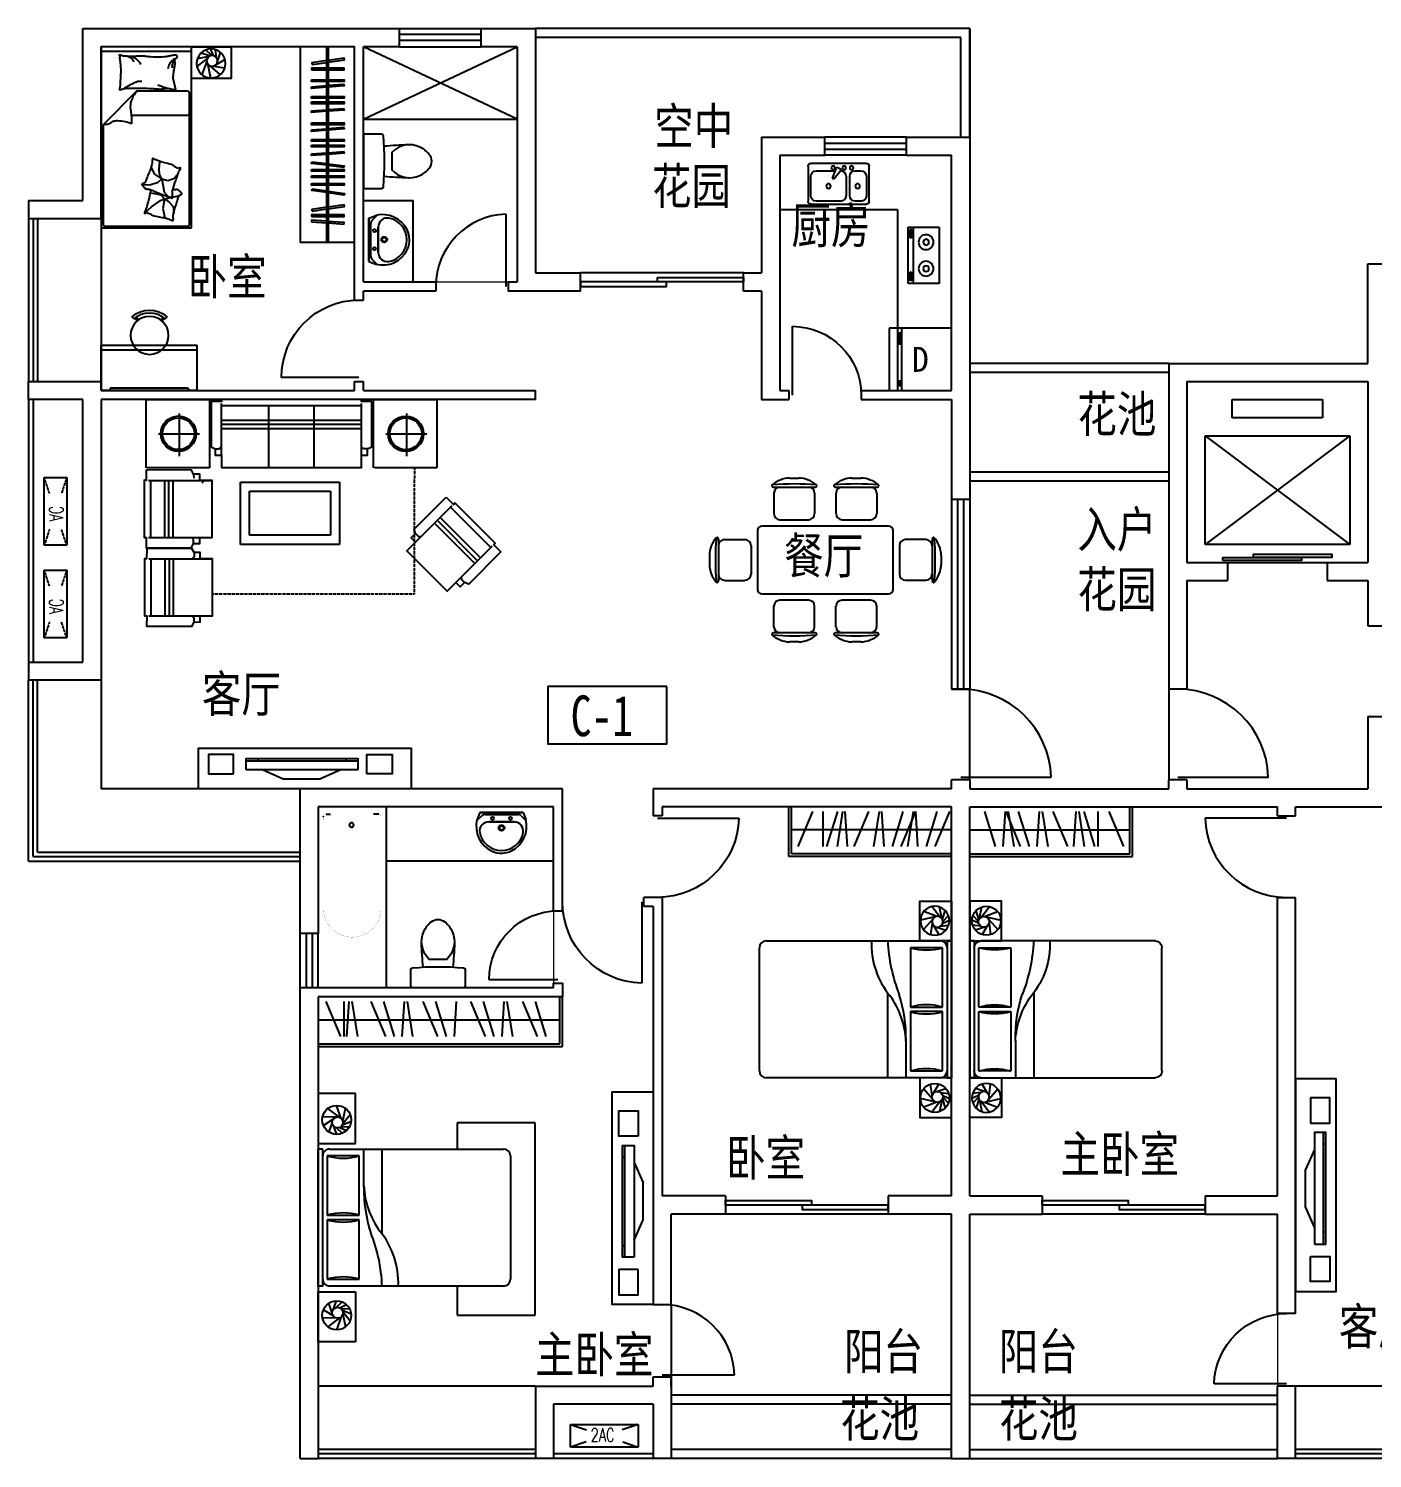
# Model space of a CAD drawing. Extents: x 4972709 to 5005109, y -957987 to -942187.
# Drawn here: x 4972709 to 4987559, y -957987 to -942187 of the extents above; entities that cross this region are included whole.
import ezdxf
from ezdxf.enums import TextEntityAlignment as Align

# ---------------------------------------------------------------- set-up
doc = ezdxf.new("R2010")
doc.units = 0
doc.header["$MEASUREMENT"] = 0
doc.linetypes.add('DASH', pattern=[0.35, 0.25, -0.1])
doc.linetypes.add('HIDDEN2', pattern=[4, 3, -1])
doc.layers.get('0').update_dxf_attribs({"linetype": 'CONTINUOUS'})
for name, color, linetype in [('4-BACLONY', 6, 'CONTINUOUS'), ('F', 8, 'CONTINUOUS'), ('F1', 8, 'CONTINUOUS'), ('FUR', 8, 'CONTINUOUS'), ('I-FURN', 252, 'CONTINUOUS'), ('KTIAO', 124, 'CONTINUOUS'), ('PUB_TEXT', 7, 'CONTINUOUS'), ('STAIR', 3, 'CONTINUOUS'), ('WALL', 2, 'CONTINUOUS'), ('WINDOW', 4, 'CONTINUOUS'), ('WINDOW_TEXT', 7, 'CONTINUOUS'), ('家具1', 8, 'CONTINUOUS'), ('家具示意', 8, 'CONTINUOUS'), ('洁具', 223, 'CONTINUOUS')]:
    doc.layers.add(name, color=color, linetype=linetype)
doc.layers.add('GROUND', color=5, linetype='CONTINUOUS', lineweight=5)
doc.layers.add('文字标注', color=121, linetype='CONTINUOUS', lineweight=0)
doc.styles.add('!黑体', font='simhei.ttf', dxfattribs={"width": 0.75})
doc.styles.add('-黑体', font='simhei.ttf', dxfattribs={"width": 0.8})
doc.styles.add('_ROMANC', font='ROMANC', dxfattribs={"width": 0.6})
doc.styles.add('ATT', font='TXT')
doc.styles.add('DIM_FONT', font='SIMPLEX.shx', dxfattribs={"width": 0.8})
doc.styles.add('SIMPLEX', font='SIMPLEX.SHX')

# ---------------------------------------------------------------- blocks, each defined once
blk = doc.blocks.new('_LIFTD')
for points in [[(-0.548, -0.602), (-0.548, -0.774), (0.241, -0.774), (0.241, -0.602), (-0.548, -0.602)], [(-0.241, -0.784), (-0.241, -0.955), (0.548, -0.955), (0.548, -0.784), (-0.241, -0.784)]]:
    blk.add_lwpolyline(points)
blk = doc.blocks.new('M_A2ZXL')
blk.add_line((-0.472, 0), (-0.472, -1))
blk.add_arc((-0.5, 0), 1, 271.6231, 0)
blk = doc.blocks.new('_WBLK')
for p, q in [((-0.5, 0.5), (0.5, 0.5)), ((0.5, 0.1667), (-0.5, 0.1667)), ((0.5, -0.1667), (-0.5, -0.1667)), ((-0.5, -0.5), (0.5, -0.5))]:
    blk.add_line(p, q)
at = {"layer": 'WINDOW_TEXT', "style": 'SIMPLEX', "flags": 9}
blk.add_attdef('A', text='', height=1, dxfattribs=at).set_placement((0, 1.5), align=Align.MIDDLE)
blk = doc.blocks.new('M_E6')
for p, q in [((240, 0), (-240, 0)), ((-237, 0), (239, 0)), ((240, 0), (270, -79)), ((-213, -36), (-271, -91)), ((-240, 0), (-270, -79)), ((-179, -23), (181, -23)), ((141, -105), (-141, -105)), ((-141, -105), (141, -105)), ((217, -37), (274, -95))]:
    blk.add_line(p, q)
for centre, radius in [((-99, -65), 16.3), ((2, -172), 31.6), ((2, -172), 23), ((101, -65), 16.3)]:
    blk.add_circle(centre, radius)
for centre, radius, start, end in [((28, -152), 307, 166.1751, 244.7296), ((-141, -205), 100, 90, 190.5602), ((-179, -73), 50, 90, 133.181), ((-28, -152), 307, 297.0639, 13.8249), ((141, -205), 100, 349.4398, 90), ((181, -73), 50, 44.5607, 90), ((0, -179), 243, 190.5602, 349.4398), ((0, -201), 250, 245.8071, 296.4628), ((28, -152), 307, 266.589, 266.5936)]:
    blk.add_arc(centre, radius, start, end)
at = {"width": 0.8, "flags": 9}
for tag in ['XSIZE', 'YSIZE']:
    blk.add_attdef(tag, (0, 0), '', height=0.5, dxfattribs=at)
blk = doc.blocks.new('M_E4')
for p, q in [((670, -80), (670, -137)), ((670, -86), (670, -97)), ((670, -663), (670, -614))]:
    blk.add_line(p, q)
at = {"const_width": 1.5}
for points in [[(-750, -750), (-750, 0)], [(-750, 0), (750, 0)], [(750, 0), (750, -750)], [(608, -56), (640, -56)], [(670, -90), (670, -656)], [(750, -750), (-750, -750)], [(670, -663), (670, -655)]]:
    blk.add_lwpolyline(points, dxfattribs=at)
for points in [[(-399, -56, 0.930688), (-388, -693, 0.930688)], [(670, -86, 0.414214), (640, -56, 0.414214)], [(670, -90, 0.041784), (670, -85, 0.412615)], [(640, -693, 0.414214), (670, -663, 0.414214)]]:
    blk.add_lwpolyline(points, format="xyb", dxfattribs=at)
at = {"const_width": 1.5, "flags": 128}
for points in [[(-399, -56), (608, -56)], [(-399, -694), (645, -692)]]:
    blk.add_lwpolyline(points, dxfattribs=at)
for radius in [25, 23]:
    blk.add_circle((550, -381), radius)
blk.add_arc((640, -663), 30, 270, 280.176)
at = {"width": 0.8, "flags": 9}
for tag in ['XSIZE', 'YSIZE']:
    blk.add_attdef(tag, (0, 0), '', height=0.5, dxfattribs=at)
blk = doc.blocks.new('TP6')
blk.add_lwpolyline([(20, -300), (201, -300, 0.388903), (221, -282, 0.043619), (221, 282, 0.388903), (201, 300), (20, 300, 0.414214), (0, 280), (0, -280, 0.414214), (20, -300, 0.414214)], format="xyb")
blk.add_lwpolyline([(623, 157, 0.325454), (314, 96), (314, -96, 0.325454), (623, -157, 0.11195), (728, -76, 0.35994), (728, 76, 0.11195)], format="xyb", close=True)
for centre, start, end in [((822, -7004), 92.6182, 94.7269), ((822, 7004), 265.2731, 267.3818)]:
    blk.add_arc(centre, 7194, start, end)
blk = doc.blocks.new('tyjtt')
at = {"layer": 'KTIAO'}
for p, q in [((-92840, 5146), (-92840, 5396)), ((-92840, 5396), (-92090, 5396)), ((-92840, 5396), (-92663, 5337)), ((-92090, 5396), (-92267, 5337)), ((-92090, 5396), (-92090, 5146)), ((-92665, 5204), (-92840, 5146)), ((-92090, 5146), (-92840, 5146)), ((-92262, 5203), (-92090, 5146))]:
    blk.add_line(p, q, dxfattribs=at)
at = {"layer": 'KTIAO', "style": '_ROMANC', "width": 0.7}
blk.add_text('2AC', height=148.6, rotation=0, dxfattribs=at).set_placement((-92616, 5206))
at = {"layer": 'KTIAO', "style": 'DIM_FONT', "oblique": 360, "width": 0.6, "flags": 9}
for tag in ['YSIZE', 'XSIZE']:
    blk.add_attdef(tag, (-92091, 5146), '', height=0.5, rotation=0, dxfattribs=at)
blk = doc.blocks.new('A$C0A224319')
at = {"layer": 'KTIAO', "linetype": 'DASH'}
for p, q in [((0, 250), (0, 0)), ((750, 250), (0, 250)), ((0, 250), (177, 191)), ((750, 250), (573, 191)), ((750, 0), (750, 250)), ((172, 57), (0, 0)), ((0, 0), (750, 0)), ((575, 58), (750, 0))]:
    blk.add_line(p, q, dxfattribs=at)
at = {"layer": 'KTIAO', "style": '_ROMANC', "width": 0.7}
blk.add_text('AC', height=148.6, rotation=360, dxfattribs=at).set_placement((261, 60))
at = {"layer": 'KTIAO', "style": 'DIM_FONT', "oblique": 360, "width": 0.6, "flags": 9}
for tag in ['YSIZE', 'XSIZE']:
    blk.add_attdef(tag, (0, 0), '', height=0.5, rotation=360, dxfattribs=at)
blk = doc.blocks.new('_DBLK')
blk.add_line((-0.45, 0), (-0.45, -0.95))
blk.add_arc((-0.45, 0), 0.95, 270, 0)
at = {"layer": 'WINDOW_TEXT', "style": 'SIMPLEX', "flags": 9}
blk.add_attdef('A', text='', height=1, dxfattribs=at).set_placement((0, 1.5), align=Align.MIDDLE)
blk = doc.blocks.new('ewrrqw')
at = {"layer": '家具1'}
for p, q in [((-146200, -163615), (-146200, -162381)), ((-146226, -162511), (-146200, -162511)), ((-146100, -162569), (-145999, -162793)), ((-145999, -163204), (-145999, -162793)), ((-146100, -163427), (-145999, -163204)), ((-146226, -163485), (-146200, -163485))]:
    blk.add_line(p, q, dxfattribs=at)
for points in [[(-145890, -164139), (-146340, -164139), (-146340, -161789), (-145890, -161789)], [(-146055, -162279), (-146268, -162279), (-146268, -162000), (-146055, -162000)], [(-146100, -163615), (-146226, -163615), (-146226, -162381), (-146100, -162381)], [(-146055, -163753), (-146268, -163753), (-146268, -164031), (-146055, -164031)]]:
    blk.add_lwpolyline(points, close=True, dxfattribs=at)
blk = doc.blocks.new('-CG')
for p, q in [((-370, 366), (384, 366)), ((-370, -333), (-370, 355)), ((384, 366), (384, -333)), ((7, 232), (7, -220)), ((-240, 1), (232, 1)), ((384, -333), (-370, -333))]:
    blk.add_line(p, q)
for radius in [196, 176]:
    blk.add_circle((7, 11), radius)
blk = doc.blocks.new('12PCOU13')
at = {"color": 0, "linetype": 'ByBlock'}
for p, q in [((24, 35), (23, 34)), ((24, 37), (24, 35)), ((23, 34), (2, 34)), ((3, -34), (3, 34)), ((10, 34), (10, -34)), ((12, 34), (12, -34)), ((14, 34), (14, -34)), ((27, 34), (23, 34)), ((33, 11), (3, 11)), ((33, -11), (3, -11)), ((23, -34), (2, -34)), ((27, -34), (23, -34)), ((24, -35), (23, -34)), ((24, -37), (24, -35))]:
    blk.add_line(p, q, dxfattribs=at)
blk.add_lwpolyline([(1, -39), (1, -34), (0, -34), (0, 34), (1, 34), (1, 39), (23, 39), (24, 37), (27, 37), (27, 34), (33, 34), (33, -34), (27, -34), (27, -37), (24, -37), (23, -39)], close=True, dxfattribs=at)
blk = doc.blocks.new('-SOF5')
at = {"xscale": 22.75, "yscale": 22.75, "zscale": 22.75}
blk.add_blockref('12PCOU13', (-6, 890), dxfattribs=at)
blk = doc.blocks.new('A$C4D997442')
at = {"layer": 'FUR', "linetype": 'ByBlock'}
for p, q in [((1504, 3882), (922, 3641)), ((1495, 3903), (1765, 3251)), ((913, 3662), (1130, 3136)), ((982, 3494), (1565, 3735)), ((1000, 3452), (1582, 3693)), ((1017, 3410), (1600, 3651)), ((705, 3547), (123, 3305)), ((696, 3568), (966, 2916)), ((114, 3326), (331, 2801)), ((183, 3158), (766, 3399)), ((201, 3116), (783, 3357)), ((1721, 3332), (1691, 3344)), ((1750, 3467), (1708, 3449)), ((218, 3074), (801, 3315)), ((1041, 3173), (1083, 3191)), ((1083, 3191), (1096, 3220)), ((909, 3114), (879, 3126)), ((951, 3131), (909, 3114)), ((242, 2838), (284, 2855)), ((284, 2855), (297, 2885)), ((2518, 696), (1867, 966)), ((2082, 951), (2065, 909)), ((2025, 218), (2266, 801)), ((2065, 909), (2077, 879)), ((2067, 201), (2308, 783)), ((2109, 183), (2350, 766)), ((2497, 705), (2256, 123)), ((2277, 114), (1752, 331)), ((1789, 242), (1806, 284)), ((1806, 284), (1836, 297))]:
    blk.add_line(p, q, dxfattribs=at)
at = {"layer": 'FUR'}
for p, q in [((1231, 2692), (1867, 2955)), ((1867, 2955), (2285, 1945)), ((1650, 1681), (1231, 2692)), ((1362, 2638), (1813, 2824)), ((1813, 2824), (2155, 1999)), ((1704, 1812), (1362, 2638)), ((2285, 1945), (1650, 1681)), ((2155, 1999), (1704, 1812))]:
    blk.add_line(p, q, dxfattribs=at)
at = {"layer": 'FUR', "linetype": 'HIDDEN2'}
for p, q in [((609, 2768), (1464, 705)), ((1464, 705), (2749, 1237))]:
    blk.add_line(p, q, dxfattribs=at)
at = {"layer": 'FUR', "linetype": 'ByBlock'}
for points in [[(1592, 3968), (1486, 3924), (1478, 3945), (895, 3704), (904, 3683), (799, 3639), (991, 3177), (1041, 3173), (1067, 3110), (1130, 3136), (1183, 3010), (1765, 3251), (1713, 3378), (1776, 3404), (1750, 3467), (1783, 3505)], [(793, 3632), (687, 3589), (679, 3610), (96, 3368), (105, 3347), (0, 3304), (192, 2841), (242, 2838), (268, 2775), (331, 2801), (384, 2675), (966, 2916), (914, 3042), (977, 3068), (951, 3131), (984, 3170)], [(2583, 793), (2539, 687), (2560, 679), (2319, 96), (2298, 105), (2255, 0), (1792, 192), (1789, 242), (1726, 268), (1752, 331), (1626, 384), (1867, 966), (1993, 914), (2019, 977), (2082, 951), (2120, 984)]]:
    blk.add_lwpolyline(points, close=True, dxfattribs=at)
at = {"layer": 'FUR', "rotation": 22.50000000001256}
for p in [(2096, 3780), (3057, 1459)]:
    blk.add_blockref('-CG', p, dxfattribs=at)
at = {"layer": 'FUR', "xscale": -1, "rotation": 22.50000000001256}
blk.add_blockref('-SOF5', (3260, 1960), dxfattribs=at)
blk = doc.blocks.new('A$C11B17B17')
at = {"layer": 'F'}
for p, q in [((887, 1809), (986, 1809)), ((1574, 1809), (1673, 1809)), ((707, 1709), (1167, 1709)), ((712, 1641), (712, 1416)), ((1162, 1641), (1162, 1416)), ((1393, 1709), (1853, 1709)), ((1398, 1641), (1398, 1416)), ((1848, 1641), (1848, 1416)), ((1980, 1279), (580, 1279)), ((779, 1349), (1094, 1349)), ((1466, 1349), (1781, 1349)), ((100, 1134), (100, 674)), ((167, 1129), (392, 1129)), ((530, 1229), (530, 579)), ((2030, 579), (2030, 1229)), ((2392, 1129), (2167, 1129)), ((2460, 1134), (2460, 674)), ((0, 954), (0, 855)), ((460, 1062), (460, 747)), ((2100, 1062), (2100, 747)), ((2560, 954), (2560, 855)), ((167, 679), (392, 679)), ((2392, 679), (2167, 679)), ((580, 529), (1980, 529)), ((712, 167), (712, 392)), ((1094, 460), (779, 460)), ((1162, 167), (1162, 392)), ((1398, 167), (1398, 392)), ((1781, 460), (1466, 460)), ((1848, 167), (1848, 392)), ((1167, 100), (707, 100)), ((986, 0), (887, 0)), ((1853, 100), (1393, 100)), ((1673, 0), (1574, 0))]:
    blk.add_line(p, q, dxfattribs=at)
for centre, radius, start, end in [((897, 1493), 316, 91.7651, 130.7265), ((937, -969), 2713, 84.8023, 95.1977), ((976, 1493), 316, 49.2735, 88.2349), ((1584, 1493), 316, 91.7651, 130.7265), ((1623, -969), 2713, 84.8023, 95.1977), ((1663, 1493), 316, 49.2735, 88.2349), ((697, 1725), 10, 130.7265, 202.67), ((707, 1729), 20, 202.67, 270), ((779, 1641), 67.5, 90, 180), ((1094, 1641), 67.5, 0, 90), ((1167, 1729), 20, 270, 337.33), ((1176, 1725), 10, 337.33, 49.2735), ((1384, 1725), 10, 130.7265, 202.67), ((1393, 1729), 20, 202.67, 270), ((1466, 1641), 67.5, 90, 180), ((1781, 1641), 67.5, 0, 90), ((1853, 1729), 20, 270, 337.33), ((1863, 1725), 10, 337.33, 49.2735), ((580, 1229), 50, 90, 180), ((779, 1416), 67.5, 180, 270), ((1094, 1416), 67.5, 270, 0), ((1466, 1416), 67.5, 180, 270), ((1781, 1416), 67.5, 270, 0), ((1980, 1229), 50, 0, 90), ((315, 944), 316, 139.2735, 178.2349), ((2778, 904), 2713, 174.8023, 185.1977), ((84, 1143), 10, 67.33, 139.2735), ((80, 1134), 20, 0, 67.33), ((167, 1062), 67.5, 90, 180), ((392, 1062), 67.5, 0, 90), ((2167, 1062), 67.5, 90, 180), ((2392, 1062), 67.5, 0, 90), ((2480, 1134), 20, 112.67, 180), ((2476, 1143), 10, 40.7265, 112.67), ((-218, 904), 2713, 354.8023, 5.1977), ((2245, 944), 316, 1.7651, 40.7265), ((315, 864), 316, 181.7651, 220.7265), ((2245, 864), 316, 319.2735, 358.2349), ((84, 665), 10, 220.7265, 292.67), ((80, 674), 20, 292.67, 0), ((167, 747), 67.5, 180, 270), ((392, 747), 67.5, 270, 0), ((2167, 747), 67.5, 180, 270), ((2392, 747), 67.5, 270, 0), ((2480, 674), 20, 180, 247.33), ((2476, 665), 10, 247.33, 319.2735), ((580, 579), 50, 180, 270), ((1980, 579), 50, 270, 0), ((779, 392), 67.5, 90, 180), ((1094, 392), 67.5, 0, 90), ((1466, 392), 67.5, 90, 180), ((1781, 392), 67.5, 0, 90), ((779, 167), 67.5, 180, 270), ((1094, 167), 67.5, 270, 0), ((1466, 167), 67.5, 180, 270), ((1781, 167), 67.5, 270, 0), ((697, 84), 10, 157.33, 229.2735), ((707, 80), 20, 90, 157.33), ((937, 2778), 2713, 264.8023, 275.1977), ((897, 315), 316, 229.2735, 268.2349), ((976, 315), 316, 271.7651, 310.7265), ((1167, 80), 20, 22.67, 90), ((1176, 84), 10, 310.7265, 22.67), ((1384, 84), 10, 157.33, 229.2735), ((1393, 80), 20, 90, 157.33), ((1623, 2778), 2713, 264.8023, 275.1977), ((1584, 315), 316, 229.2735, 268.2349), ((1663, 315), 316, 271.7651, 310.7265), ((1853, 80), 20, 22.67, 90), ((1863, 84), 10, 310.7265, 22.67)]:
    blk.add_arc(centre, radius, start, end, dxfattribs=at)
blk = doc.blocks.new('BED2')
at = {"layer": 'FUR'}
for p, q in [((-2124, -681), (-2124, 681)), ((-2049, 757), (-126, 757)), ((-101, 681), (-454, 681)), ((-454, 681), (-454, 25)), ((-101, 25), (-101, 681)), ((-50, 757), (-50, -757)), ((-50, 757), (0, 757)), ((0, 757), (0, -757)), ((-707, 177), (-707, -757)), ((-454, 25), (-101, 25)), ((-101, -25), (-454, -25)), ((-454, -25), (-454, -681)), ((-101, -681), (-101, -25)), ((-505, -341), (-505, -757)), ((-126, -757), (-2049, -757)), ((-454, -681), (-101, -681)), ((-50, -757), (0, -757))]:
    blk.add_line(p, q, dxfattribs=at)
for centre, radius, start, end in [((-2049, 681), 75.7, 90, 180), ((6, 719), 892, 177.5673, 219.5461), ((1149, 842), 1857, 182.616, 201.4069), ((-278, 1287), 631, 253.7398, 286.2602), ((-126, 681), 75.7, 0, 90), ((-2088, -320), 1584, 359.2582, 17.8034), ((-1432, -394), 928, 2.5398, 36.0403), ((-278, -580), 631, 73.7398, 106.2602), ((-278, 580), 631, 253.7398, 286.2602), ((-2049, -681), 75.7, 180, 270), ((-278, -1287), 631, 73.7398, 106.2602), ((-126, -681), 75.7, 270, 0)]:
    blk.add_arc(centre, radius, start, end, dxfattribs=at)
blk = doc.blocks.new('M_C5')
for p, q in [((-28, 86), (7, 160)), ((-54, -14), (-154, 45)), ((-71, 21), (-106, 120)), ((-60, 63), (-50, 152)), ((-9, 88), (59, 149)), ((12, 83), (112, 114)), ((26, 75), (152, 50)), ((42, 53), (156, -35)), ((48, 21), (102, -123)), ((-26, -30), (-153, -47)), ((14, -26), (-99, -126)), ((41, -2), (5, -160))]:
    blk.add_line(p, q)
for centre, radius in [((0, 0), 160), ((-11, 28), 60)]:
    blk.add_circle(centre, radius)
at = {"width": 0.8, "flags": 9}
for tag in ['XSIZE', 'YSIZE']:
    blk.add_attdef(tag, (0, 0), '', height=0.5, dxfattribs=at)
blk = doc.blocks.new('A$C6AB5504A')
at = {"layer": 'F'}
for p, q in [((1985, 2744), (2397, 2744)), ((1985, 2191), (1985, 2744)), ((2397, 2744), (2397, 2191)), ((2126, 2439), (2095, 2579)), ((2142, 2467), (2193, 2612)), ((2163, 2480), (2291, 2578)), ((862, 2449), (0, 2449)), ((0, 2449), (0, 325)), ((862, 2129), (862, 2449)), ((2130, 2396), (2033, 2436)), ((2124, 2411), (2044, 2511)), ((2143, 2379), (2052, 2375)), ((2233, 2390), (2196, 2292)), ((2198, 2481), (2349, 2484)), ((2232, 2458), (2340, 2390)), ((2243, 2428), (2281, 2319)), ((2159, 2368), (2084, 2334)), ((2198, 2365), (2133, 2304)), ((348, 2129), (2271, 2129)), ((2397, 2191), (1985, 2191)), ((2346, 2129), (2397, 2129)), ((2346, 2129), (2346, 615)), ((2397, 2129), (2397, 615)), ((273, 690), (273, 2053)), ((2296, 2053), (1943, 2053)), ((1943, 2053), (1943, 1397)), ((2296, 1397), (2296, 2053)), ((1690, 1549), (1690, 615)), ((1943, 1397), (2296, 1397)), ((2296, 1347), (1943, 1347)), ((1943, 1347), (1943, 690)), ((2296, 690), (2296, 1347)), ((1892, 1031), (1892, 615)), ((1943, 690), (2296, 690)), ((2271, 615), (348, 615)), ((862, 325), (862, 615)), ((2397, 553), (1985, 553)), ((1985, 553), (1985, 0)), ((2346, 615), (2397, 615)), ((2397, 0), (2397, 553)), ((0, 325), (862, 325)), ((2130, 348), (2033, 307)), ((2124, 333), (2044, 232)), ((2143, 365), (2052, 368)), ((2159, 375), (2084, 409)), ((2198, 378), (2133, 440)), ((2233, 354), (2196, 452)), ((2232, 286), (2340, 354)), ((2243, 316), (2281, 425)), ((2126, 305), (2095, 165)), ((2142, 276), (2193, 132)), ((2163, 264), (2291, 166)), ((2198, 262), (2349, 259)), ((1985, 0), (2397, 0))]:
    blk.add_line(p, q, dxfattribs=at)
for centre, radius in [((2192, 2452), 160), ((2183, 2423), 60), ((2192, 292), 160), ((2183, 320), 60)]:
    blk.add_circle(centre, radius, dxfattribs=at)
for centre, radius, start, end in [((348, 2053), 75.7, 90, 180), ((2403, 2091), 892, 177.5673, 219.5461), ((3545, 2214), 1857, 182.616, 201.4069), ((2271, 2053), 75.7, 0, 90), ((2119, 2659), 631, 253.7398, 286.2602), ((965, 977), 928, 2.5398, 36.0403), ((309, 1052), 1584, 359.2582, 17.8034), ((2119, 791), 631, 73.7398, 106.2602), ((2119, 1952), 631, 253.7398, 286.2602), ((348, 690), 75.7, 180, 270), ((2119, 85), 631, 73.7398, 106.2602), ((2271, 690), 75.7, 270, 0)]:
    blk.add_arc(centre, radius, start, end, dxfattribs=at)
blk = doc.blocks.new('A$C367E6596')
at = {"layer": '家具示意'}
for p, q in [((0, 1948), (1000, 1948)), ((26, 1491), (26, 32)), ((603, 1511), (46, 1511)), ((603, 1511), (972, 1142)), ((46, 1239), (664, 1239)), ((972, 32), (972, 1142)), ((349, 727), (345, 730)), ((357, 648), (349, 727)), ((355, 593), (357, 648)), ((407, 590), (443, 663)), ((443, 663), (442, 682)), ((196, 544), (150, 591)), ((261, 522), (196, 544)), ((328, 541), (261, 522)), ((328, 541), (301, 394)), ((328, 541), (355, 593)), ((328, 541), (407, 590)), ((367, 502), (328, 541)), ((462, 473), (367, 502)), ((545, 477), (462, 473)), ((213, 336), (139, 351)), ((299, 318), (225, 333)), ((299, 318), (246, 282)), ((269, 357), (261, 348)), ((301, 394), (269, 357)), ((299, 318), (336, 361)), ((299, 318), (316, 213)), ((342, 300), (299, 318)), ((336, 361), (383, 372)), ((383, 372), (455, 382)), ((204, 234), (197, 159)), ((246, 282), (204, 234)), ((316, 213), (293, 108)), ((441, 231), (342, 300)), ((519, 161), (441, 231)), ((46, 12), (952, 12))]:
    blk.add_line(p, q, dxfattribs=at)
blk.add_lwpolyline([(0, 0), (0, 2000), (1000, 2000), (1000, 0)], close=True, dxfattribs=at)
for points in [[(185, 1866, -0.263368), (157, 1885, -0.494818), (166, 1904, -0.049225), (184, 1906, -0.036831), (208, 1904, -0.031893), (246, 1896, 0.035782), (280, 1889, 0.032941), (369, 1883, 0.026564), (480, 1889, 0.017905), (518, 1894, -0.033397), (538, 1896, -0.03204), (575, 1896, 0.018442), (640, 1893, 0.010837), (704, 1893, 0.014624), (752, 1896, 0.111249), (775, 1904, -0.153708), (792, 1908, -0.076444), (799, 1906, -0.215512), (801, 1904, -0.585858), (798, 1901, 0.363489), (794, 1898, 0.191716), (793, 1887, -0.129675), (795, 1870, -0.01735), (792, 1853, 0.019326), (790, 1838, 0.018818), (783, 1770, 0.021828), (782, 1711, 0.006204), (784, 1677, 0.001963), (790, 1570, 0.028341), (794, 1534, -0.117014), (794, 1525, -0.36606), (792, 1524, -0.03973), (778, 1527, -0.048309), (765, 1532, 0.062981), (754, 1536, 0.04058), (731, 1539, 0.014345), (664, 1542, 0.005484), (538, 1541, 0.007153), (442, 1538, 0.008762), (400, 1535, -0.008153), (354, 1532, -0.06251), (297, 1537, 0.078669), (251, 1539, 0.047825), (229, 1534, -0.034494), (198, 1527, -0.023571), (173, 1524, -0.510228), (172, 1525), (179, 1555), (200, 1637, 0.073041), (202, 1657, 0.023305), (196, 1718, 0.018299), (192, 1741, -0.01097), (185, 1779, -0.042281), (182, 1813, -0.027201), (185, 1867)], [(741, 1898, 0.088153), (706, 1895, 0.088153), (675, 1880, 0.077547), (654, 1858, 0.077547), (640, 1831)], [(183, 1850, -0.05369), (198, 1837, -0.070312), (206, 1825, -0.015448), (209, 1817, -0.013244), (213, 1806, -0.082127), (216, 1788, -0.064164), (213, 1765)], [(185, 1866, -0.077379), (220, 1841, -0.077379), (245, 1806, -0.047525), (255, 1782, -0.047525), (260, 1756)], [(659, 1893, 0.027842), (635, 1882, 0.048685), (623, 1874, 0.023666), (595, 1850, 0.031223), (576, 1829, 0.046801), (571, 1821, 0.023191), (563, 1804)], [(745, 1538, 0.016108), (706, 1564, 0.024599), (679, 1579, 0.009477), (630, 1603, 0.015937), (600, 1615, 0.072521), (584, 1619, 0.033339), (548, 1619)], [(275, 1540, 0.009729), (303, 1549, 0.009729), (330, 1559, 0.007971), (351, 1568, 0.007971), (373, 1577)], [(603, 1511, -0.085272), (666, 1401, -0.124044), (675, 1314), (662, 1218), (663, 1146)], [(663, 1146, -0.027362), (702, 1162, -0.040834), (729, 1170, -0.038441), (817, 1179, -0.076528), (861, 1174, -0.103649), (888, 1160, 0.093398), (918, 1143, 0.072727), (941, 1139, 0.052315), (972, 1142)], [(450, 419, 0.025626), (452, 409, 0.0108), (476, 303, 0.00456), (495, 231, 0.01125), (504, 203, 0.069394), (512, 187, -0.079756), (518, 173, -0.106399), (519, 161, -0.328642), (516, 158, -0.299547), (511, 160, 0.189917), (504, 165, 0.033518), (496, 167, 0.075627), (492, 167, 0.053489), (486, 165, 0.017838), (468, 157, 0.038394), (447, 145, -0.059529), (434, 138, -0.035943), (412, 131, -0.011245), (341, 116, -0.006203), (309, 111, 0.010783), (291, 107, 0.019485), (280, 105, 0.005062), (238, 92, 0.101392), (217, 81, -0.223768), (206, 78, -0.25558), (203, 80, -0.081563), (200, 93, -0.071805), (201, 107, 0.069985), (202, 121, 0.03546), (195, 169, 0.029432), (180, 226, 0.001554), (171, 254, -0.00152), (162, 282, -0.004735), (152, 311, 0.00382), (141, 347, 0.296001), (116, 366, -0.649774), (111, 384, -0.02319), (115, 387, 0.0288), (118, 390, 0.005727), (123, 395, -0.004358), (130, 401, -0.027528), (144, 414, -0.046214), (154, 420, -0.194121), (167, 421, 0.133719), (187, 420, 0.005779), (205, 425, 0.008882)]]:
    blk.add_lwpolyline(points, format="xyb", dxfattribs=at)
blk.add_lwpolyline([(395, 749, 0.101392), (416, 762, -0.223768), (427, 766, -0.25558), (430, 764, -0.081563), (434, 751, -0.071805), (434, 737, 0.069985), (434, 723, 0.03546), (444, 676, 0.029432), (464, 620, 0.001554), (475, 593, -0.00152), (487, 566, -0.004735), (498, 538, 0.00382), (512, 503, 0.296001), (538, 485, -0.649774), (545, 468, -0.02319), (541, 464, 0.0288), (538, 461, 0.005727), (534, 456, -0.004358), (528, 449, -0.027528), (514, 436, -0.046214), (505, 429, -0.194121), (492, 427, 0.133719), (472, 426, 0.011505), (437, 414, 0.008882), (393, 396, 0.012426), (336, 371, -0.033612), (314, 363), (268, 348), (232, 337, 0.224341), (220, 326, -0.722772), (213, 327, -0.103513), (213, 330, 0.053465), (213, 336, 0.030109), (211, 354, -0.031436), (209, 372, -0.05324), (210, 384, 0.05518), (211, 396, 0.056271), (207, 417, 0.0108), (174, 520, 0.00456), (150, 591, 0.01125), (139, 619, 0.069394), (130, 634, -0.079756), (123, 647, -0.106399), (121, 659, -0.328642), (124, 662, -0.299547), (129, 660, 0.189917), (136, 656, 0.033518), (144, 655, 0.075627), (148, 655, 0.053489), (154, 657, 0.017838), (172, 667, 0.038394), (191, 681, -0.059529), (204, 689, -0.035943), (225, 697, -0.011245), (295, 717, -0.006203), (326, 725, 0.010783), (345, 730, 0.019485), (355, 734, 0.005062)], format="xyb", close=True, dxfattribs=at)
for centre, start, end in [((46, 1491), 90, 180), ((46, 1259), 180, 270), ((46, 32), 180, 270), ((952, 32), 270, 0)]:
    blk.add_arc(centre, 20, start, end, dxfattribs=at)
at = {"layer": '家具示意', "style": 'DIM_FONT', "width": 0.8, "flags": 9}
for tag in ['XSIZE', 'YSIZE']:
    blk.add_attdef(tag, (0, 2000), '', height=0.5, dxfattribs=at)
blk = doc.blocks.new('A$C16E34684')
at = {"layer": 'I-FURN', "color": 8}
for p, q in [((390, 1062), (390, 0)), ((890, 1062), (390, 1062)), ((440, 1062), (440, 0)), ((865, 100), (865, 962)), ((865, 962), (890, 962)), ((890, 0), (890, 1062)), ((99, 699), (78, 719)), ((110, 649), (80, 675)), ((120, 661), (89, 687)), ((99, 353), (78, 332)), ((110, 402), (80, 376)), ((120, 390), (89, 364)), ((890, 0), (390, 0)), ((865, 100), (890, 100))]:
    blk.add_line(p, q, dxfattribs=at)
blk.add_circle((280, 526), 210, dxfattribs=at)
for radius in [280, 250]:
    blk.add_arc((280, 526), radius, 136.2207, 223.7793, dxfattribs=at)
blk = doc.blocks.new('A$C11790062')
at = {"layer": '家具1', "linetype": 'Continuous'}
for points in [[(2160, 600), (0, 600), (0, 0), (2160, 0)], [(2160, 303), (2160, 288), (1, 288), (1, 303)]]:
    blk.add_lwpolyline(points, close=True, dxfattribs=at)
for points in [[(225, 474), (213, 303)], [(232, 303), (244, 473), (225, 474)], [(285, 474), (285, 303)], [(303, 303), (303, 474), (285, 474)], [(630, 303), (630, 474), (649, 474)], [(649, 474), (649, 303)], [(714, 303), (714, 474), (733, 474)], [(733, 474), (733, 303)], [(786, 303), (786, 474), (804, 474)], [(804, 474), (804, 303)], [(968, 303), (956, 473), (975, 474)], [(975, 474), (987, 303)], [(1053, 303), (1053, 474), (1071, 474)], [(1071, 474), (1071, 303)], [(1115, 303), (1115, 474), (1134, 474)], [(1134, 474), (1134, 303)], [(1236, 303), (1222, 473), (1240, 475)], [(1240, 475), (1254, 303)], [(1298, 303), (1298, 474), (1317, 474)], [(1317, 474), (1317, 303)], [(1446, 303), (1433, 473), (1452, 474)], [(1452, 474), (1464, 303)], [(1530, 303), (1530, 474), (1549, 474)], [(1549, 474), (1549, 303)], [(1592, 303), (1592, 474), (1611, 474)], [(1611, 474), (1611, 303)], [(1713, 303), (1699, 473), (1718, 475)], [(1718, 475), (1732, 303)], [(1776, 303), (1776, 474), (1794, 474)], [(1794, 474), (1794, 303)], [(1924, 303), (1924, 474), (1905, 474)], [(1905, 474), (1905, 303)], [(386, 303), (362, 471), (343, 468)], [(343, 468), (367, 303)], [(548, 303), (572, 471), (590, 468)], [(590, 468), (567, 303)], [(849, 303), (870, 474), (889, 472)], [(889, 472), (868, 303)], [(2006, 303), (1982, 471), (1964, 468)], [(1964, 468), (1987, 303)], [(212, 288), (199, 115), (218, 114), (230, 288)], [(285, 288), (285, 114), (303, 114), (303, 288)], [(369, 288), (394, 111), (413, 114), (388, 288)], [(565, 288), (539, 111), (521, 114), (546, 288)], [(649, 288), (649, 114), (630, 114), (630, 288)], [(733, 288), (733, 114), (714, 114), (714, 288)], [(804, 288), (804, 114), (786, 114), (786, 288)], [(866, 288), (844, 114), (825, 116), (847, 288)], [(988, 288), (1001, 115), (982, 114), (969, 288)], [(1071, 288), (1071, 114), (1053, 114), (1053, 288)], [(1134, 288), (1134, 114), (1115, 114), (1115, 288)], [(1256, 288), (1270, 115), (1251, 114), (1237, 288)], [(1317, 288), (1317, 114), (1298, 114), (1298, 288)], [(1465, 288), (1478, 115), (1459, 114), (1447, 288)], [(1549, 288), (1549, 114), (1530, 114), (1530, 288)], [(1611, 288), (1611, 114), (1592, 114), (1592, 288)], [(1733, 288), (1747, 115), (1729, 114), (1714, 288)], [(1794, 288), (1794, 114), (1776, 114), (1776, 288)], [(1905, 288), (1905, 114), (1924, 114), (1924, 288)], [(1990, 288), (2015, 111), (2033, 114), (2008, 288)]]:
    blk.add_lwpolyline(points, dxfattribs=at)
blk = doc.blocks.new('M_B0OPK')
for p, q in [((-0.5, 0.5), (0.5, 0.5)), ((0.5, 0.167), (-0.5, 0.167)), ((0.5, -0.167), (-0.5, -0.167)), ((-0.5, -0.5), (0.5, -0.5))]:
    blk.add_line(p, q)
blk = doc.blocks.new('M_E29JIV')
at = {"color": 0, "linetype": 'ByBlock'}
for p, q in [((31, 338), (419, 338)), ((0, -307), (0, 307)), ((82, 245), (82, 40)), ((358, 307), (143, 307)), ((419, -20), (419, 245)), ((450, 307), (450, -307)), ((48, 2), (57, -12)), ((59, 31), (163, 70)), ((173, 53), (87, -18)), ((163, 70), (173, 53)), ((143, -82), (358, -82)), ((358, -123), (143, -123)), ((82, -184), (82, -245)), ((143, -307), (358, -307)), ((419, -245), (419, -184)), ((419, -338), (31, -338))]:
    blk.add_line(p, q, dxfattribs=at)
for centre, radius in [((51, 61), 20.5), ((251, 112), 25.6), ((51, -61), 20.5), ((51, -143), 20.5), ((251, -210), 25.6)]:
    blk.add_circle(centre, radius, dxfattribs=at)
for centre, radius, start, end in [((31, 307), 30.7, 90, 180), ((419, 307), 30.7, 0, 90), ((143, 245), 61.4, 90, 180), ((358, 245), 61.4, 0, 90), ((66, 12), 20.5, 110.5377, 210), ((74, -2), 20.5, 210, 309.4623), ((143, -20), 61.4, 180, 270), ((143, -184), 61.4, 90, 180), ((358, -20), 61.4, 270, 0), ((358, -184), 61.4, 0, 90), ((31, -307), 30.7, 180, 270), ((143, -245), 61.4, 180, 270), ((358, -245), 61.4, 270, 0), ((419, -307), 30.7, 270, 0)]:
    blk.add_arc(centre, radius, start, end, dxfattribs=at)
at = {"style": 'DIM_FONT', "width": 0.8, "flags": 9}
for tag in ['XSIZE', 'YSIZE']:
    blk.add_attdef(tag, (0, 0), '', height=0.5, dxfattribs=at)
blk = doc.blocks.new('wrreqwre')
at = {"layer": 'F1'}
for p, q in [((-79076, -167121), (-79419, -167121)), ((-79419, -167121), (-79419, -167744)), ((-79385, -167154), (-79397, -167154)), ((-79363, -167121), (-79363, -167744)), ((-79076, -167744), (-79076, -167121)), ((-79395, -167164), (-79411, -167164)), ((-79411, -167164), (-79411, -167229)), ((-79411, -167229), (-79395, -167229)), ((-79386, -167246), (-79397, -167246)), ((-79395, -167229), (-79395, -167164)), ((-79395, -167637), (-79411, -167637)), ((-79411, -167637), (-79411, -167702)), ((-79385, -167627), (-79397, -167627)), ((-79395, -167702), (-79395, -167637)), ((-79419, -167744), (-79076, -167744)), ((-79411, -167702), (-79395, -167702)), ((-79386, -167719), (-79397, -167719))]:
    blk.add_line(p, q, dxfattribs=at)
for points in [[(-79397, -167246, 0.259034), (-79393, -167244, 0.076276), (-79389, -167232, 0.036515), (-79386, -167219, 0.026615), (-79385, -167200, 0.026615), (-79386, -167181, 0.036515), (-79389, -167167, 0.076276), (-79393, -167156, 0.259034), (-79397, -167154, 0.259034), (-79400, -167156, 0.056762), (-79404, -167164)], [(-79386, -167246, 0.259034), (-79383, -167244, 0.076276), (-79378, -167232, 0.036515), (-79376, -167219, 0.026615), (-79375, -167200, 0.026615), (-79376, -167181, 0.036515), (-79378, -167167, 0.076276), (-79383, -167156, 0.259034), (-79386, -167154, 0.078462), (-79388, -167154)], [(-79406, -167229, 0.008736), (-79405, -167232, 0.076276), (-79400, -167244, 0.259034), (-79397, -167246)], [(-79397, -167719, 0.259034), (-79393, -167717, 0.076276), (-79389, -167705, 0.036515), (-79386, -167692, 0.026615), (-79385, -167673, 0.026615), (-79386, -167654, 0.036515), (-79389, -167640, 0.076276), (-79393, -167629, 0.259034), (-79397, -167627, 0.259034), (-79400, -167629, 0.056762), (-79404, -167637)], [(-79386, -167719, 0.259034), (-79383, -167717, 0.076276), (-79378, -167705, 0.036515), (-79376, -167692, 0.026615), (-79375, -167673, 0.026615), (-79376, -167654, 0.036515), (-79378, -167640, 0.076276), (-79383, -167629, 0.259034), (-79386, -167627, 0.078462), (-79388, -167627)], [(-79406, -167702, 0.008736), (-79405, -167705, 0.076276), (-79400, -167717, 0.259034), (-79397, -167719)]]:
    blk.add_lwpolyline(points, format="xyb", dxfattribs=at)
for centre, radius in [((-79222, -167286), 82.5), ((-79222, -167286), 31.6), ((-79222, -167579), 82.5), ((-79222, -167579), 31.6)]:
    blk.add_circle(centre, radius, dxfattribs=at)
blk = doc.blocks.new('11PDRY03')
at = {"color": 0, "linetype": 'ByBlock'}
for p, q in [((0, 30), (30, 30)), ((0, 0), (0, 30)), ((4, 0), (4, 30)), ((5, 25), (5, 28)), ((6, 0), (6, 30)), ((30, 30), (30, 0)), ((5, 2), (5, 8)), ((30, 0), (0, 0))]:
    blk.add_line(p, q, dxfattribs=at)
at = {"color": 0, "linetype": 'ByBlock', "style": 'ATT', "flags": 8}
blk.add_attdef('LABEL', text='', height=12, dxfattribs=at).set_placement((15, 15), align=Align.MIDDLE)
at = {"color": 0, "linetype": 'ByBlock', "style": 'ATT'}
for tag, p, flags in [('ITEM', (0, -13), 3), ('ROOM_NUMBER', (0, -22), 1), ('DEPTH', (0, -30), 3), ('WIDTH', (0, -38), 3)]:
    blk.add_attdef(tag, p, '', height=6, dxfattribs=dict(at, flags=flags))
blk = doc.blocks.new('-BATH2')
at = {"layer": 'F1', "xscale": 23, "yscale": 23, "zscale": 23}
blk.add_blockref('11PDRY03', (3, 3), dxfattribs=at).add_auto_attribs({'LABEL': 'D'})

msp = doc.modelspace()

# ---------------------------------------------------------------- linework, layer by layer
at = {"layer": '4-BACLONY'}
for p, q in [((4983109, -942187), (4978309, -942187)), ((4983009, -942287), (4978309, -942287)), ((4983009, -943387), (4983009, -942287)), ((4983109, -943387), (4983109, -942187)), ((4985309, -945887), (4983109, -945887)), ((4985309, -945987), (4983109, -945987)), ((4985309, -947087), (4983109, -947087)), ((4985309, -947187), (4983109, -947187)), ((4982909, -957287), (4979809, -957287)), ((4983109, -957287), (4986509, -957287)), ((4982909, -957387), (4979809, -957387)), ((4983109, -957387), (4986509, -957387)), ((4982909, -957887), (4979809, -957887)), ((4983109, -957887), (4986509, -957887)), ((4982909, -957987), (4979809, -957987)), ((4983109, -957987), (4986509, -957987))]:
    msp.add_line(p, q, dxfattribs=at)
at = {"layer": 'F1'}
for p, q in [((4976409, -943187), (4978109, -942387)), ((4978109, -943187), (4976409, -942387)), ((4976409, -943187), (4978109, -943187)), ((4976409, -944087), (4976959, -944087)), ((4976959, -944987), (4976959, -944087)), ((4981009, -944187), (4982309, -944187)), ((4982309, -944187), (4982309, -946187)), ((4976659, -950787), (4976659, -952787)), ((4978509, -951387), (4976659, -951387))]:
    msp.add_line(p, q, dxfattribs=at)
at = {"layer": 'GROUND'}
for p, q in [((4977209, -944987), (4978009, -944987)), ((4978509, -951937), (4978509, -952737)), ((4986509, -956387), (4986509, -957187))]:
    msp.add_line(p, q, dxfattribs=at)
at = {"layer": 'KTIAO'}
for p, q in [((4972709, -946287), (4972709, -949187)), ((4972759, -946287), (4972759, -949187)), ((4979609, -957937), (4978509, -957937)), ((4979609, -957987), (4978509, -957987))]:
    msp.add_line(p, q, dxfattribs=at)
at = {"layer": 'PUB_TEXT'}
msp.add_lwpolyline([(4979760, -949458), (4978448, -949458), (4978448, -950092), (4979760, -950092)], close=True, dxfattribs=at)
at = {"layer": 'STAIR'}
for p, q in [((4986009, -946287), (4987009, -946287)), ((4986009, -946487), (4986009, -946287)), ((4987009, -946287), (4987009, -946487)), ((4987009, -946487), (4986009, -946487)), ((4985709, -946687), (4987309, -947887)), ((4987309, -946687), (4985709, -947887)), ((4985709, -946687), (4987309, -946687)), ((4985709, -947887), (4985709, -946687)), ((4987309, -946687), (4987309, -947887)), ((4987309, -947887), (4985709, -947887)), ((4985959, -948087), (4987059, -948087))]:
    msp.add_line(p, q, dxfattribs=at)
at = {"layer": 'WALL'}
for p, q in [((4973309, -944087), (4973309, -942187)), ((4973309, -942187), (4976809, -942187)), ((4976809, -942387), (4976809, -942187)), ((4977709, -942187), (4978309, -942187)), ((4977709, -942387), (4977709, -942187)), ((4978309, -942187), (4978309, -944887)), ((4983109, -942187), (4983109, -947387)), ((4973509, -944287), (4973509, -942387)), ((4976309, -942387), (4973509, -942387)), ((4976309, -945187), (4976309, -942387)), ((4976409, -944987), (4976409, -942387)), ((4976809, -942387), (4976409, -942387)), ((4978109, -942387), (4977709, -942387)), ((4978109, -942387), (4978109, -944987)), ((4980809, -943387), (4980809, -944887)), ((4980809, -943387), (4981509, -943387)), ((4981509, -943587), (4981509, -943387)), ((4982409, -943387), (4983109, -943387)), ((4982409, -943587), (4982409, -943387)), ((4981009, -943587), (4981509, -943587)), ((4981009, -943587), (4981009, -946187)), ((4982409, -943587), (4982909, -943587)), ((4982909, -946187), (4982909, -943587)), ((4972709, -944087), (4973309, -944087)), ((4972709, -944087), (4972709, -944287)), ((4972709, -944287), (4973509, -944287)), ((4987509, -945887), (4987509, -944787)), ((4987509, -944787), (4988309, -944787)), ((4976409, -944987), (4977209, -944987)), ((4977209, -944987), (4977209, -945087)), ((4978009, -944987), (4978109, -944987)), ((4978009, -944987), (4978009, -945087)), ((4978309, -944887), (4978809, -944887)), ((4978809, -945087), (4978809, -944887)), ((4980609, -945087), (4980609, -944887)), ((4980609, -944887), (4980809, -944887)), ((4976409, -945187), (4976409, -945087)), ((4977209, -945087), (4976409, -945087)), ((4978809, -945087), (4978009, -945087)), ((4980809, -945087), (4980609, -945087)), ((4980809, -945087), (4980809, -946287)), ((4976309, -945187), (4976409, -945187)), ((4985309, -945887), (4987509, -945887)), ((4985309, -945887), (4985309, -949487)), ((4972709, -946287), (4972709, -946087)), ((4972709, -946087), (4973509, -946087)), ((4973509, -946087), (4973509, -946187)), ((4976309, -946187), (4976309, -946087)), ((4976309, -946087), (4976409, -946087)), ((4976409, -946187), (4976409, -946087)), ((4985509, -946087), (4987509, -946087)), ((4985509, -946087), (4985509, -948087)), ((4987509, -946087), (4987509, -948087)), ((4973509, -946187), (4976309, -946187)), ((4976409, -946187), (4978309, -946187)), ((4978309, -946287), (4978309, -946187)), ((4981009, -946187), (4981109, -946187)), ((4981109, -946187), (4981109, -946287)), ((4981909, -946187), (4982909, -946187)), ((4981909, -946187), (4981909, -946287)), ((4973309, -946287), (4972709, -946287)), ((4973309, -949187), (4973309, -946287)), ((4973509, -946287), (4973509, -949387)), ((4978309, -946287), (4973509, -946287)), ((4980809, -946287), (4981109, -946287)), ((4981909, -946287), (4982909, -946287)), ((4982909, -946287), (4982909, -947387)), ((4982909, -947387), (4983109, -947387)), ((4985509, -948087), (4985959, -948087)), ((4985959, -948087), (4985959, -948287)), ((4987059, -948087), (4987509, -948087)), ((4987059, -948087), (4987059, -948287)), ((4985509, -948287), (4985959, -948287)), ((4985509, -948287), (4985509, -949487)), ((4987059, -948287), (4987509, -948287)), ((4987509, -948287), (4987509, -948787)), ((4987509, -948787), (4987709, -948787)), ((4972709, -949187), (4972709, -949387)), ((4972709, -949187), (4973309, -949187)), ((4973509, -949387), (4972709, -949387)), ((4983109, -949487), (4982909, -949487)), ((4982909, -949487), (4983109, -949487)), ((4985509, -949487), (4985309, -949487)), ((4987509, -949787), (4987709, -949787)), ((4987509, -949787), (4987509, -950587)), ((4983109, -950487), (4982909, -950487)), ((4982909, -950587), (4982909, -950487)), ((4983109, -950487), (4983109, -950587)), ((4985509, -950487), (4985309, -950487)), ((4985309, -950587), (4985309, -950487)), ((4985509, -950487), (4985509, -950587)), ((4975709, -952187), (4975709, -950587)), ((4978609, -950587), (4975709, -950587)), ((4978609, -951787), (4978609, -950587)), ((4982909, -950587), (4979609, -950587)), ((4979609, -950587), (4979609, -950887)), ((4983109, -950587), (4985309, -950587)), ((4985509, -950587), (4987509, -950587)), ((4975909, -950787), (4975909, -952187)), ((4978509, -950787), (4975909, -950787)), ((4978509, -951937), (4978509, -950787)), ((4982909, -950787), (4979709, -950787)), ((4979709, -950787), (4979709, -950887)), ((4982909, -955087), (4982909, -950787)), ((4983109, -950787), (4986509, -950787)), ((4983109, -955087), (4983109, -950787)), ((4986509, -950887), (4986509, -950787)), ((4986709, -950787), (4990409, -950787)), ((4986709, -950887), (4986709, -950787)), ((4979709, -950887), (4979609, -950887)), ((4986509, -950887), (4986709, -950887)), ((4978609, -951887), (4978609, -951787)), ((4979609, -951787), (4979509, -951787)), ((4979509, -951887), (4979509, -951787)), ((4979709, -951787), (4979609, -951787)), ((4979709, -951787), (4979709, -955087)), ((4986509, -955087), (4986509, -951787)), ((4986509, -951787), (4986709, -951787)), ((4986709, -956387), (4986709, -951787)), ((4978509, -951937), (4978609, -951937)), ((4978609, -951937), (4978609, -951887)), ((4979609, -951887), (4979509, -951887)), ((4979609, -951887), (4979609, -956287)), ((4975909, -952187), (4975709, -952187)), ((4978509, -952787), (4978509, -952737)), ((4978509, -952737), (4978609, -952737)), ((4978609, -952737), (4978609, -952887)), ((4975909, -952787), (4975709, -952787)), ((4975709, -957987), (4975709, -952787)), ((4978509, -952787), (4975909, -952787)), ((4975909, -952887), (4975909, -957987)), ((4978609, -952887), (4975909, -952887)), ((4980409, -955087), (4979709, -955087)), ((4980409, -955087), (4980409, -955287)), ((4982909, -955087), (4982209, -955087)), ((4982209, -955087), (4982209, -955287)), ((4983109, -955087), (4983909, -955087)), ((4983909, -955087), (4983909, -955287)), ((4985709, -955087), (4985709, -955287)), ((4985709, -955087), (4986509, -955087)), ((4979809, -956287), (4979809, -955287)), ((4980409, -955287), (4979809, -955287)), ((4982909, -955287), (4982209, -955287)), ((4982909, -957987), (4982909, -955287)), ((4983109, -957987), (4983109, -955287)), ((4983109, -955287), (4983909, -955287)), ((4985709, -955287), (4986509, -955287)), ((4986509, -956387), (4986509, -955287)), ((4979609, -956287), (4979809, -956287)), ((4986709, -956387), (4986509, -956387)), ((4979609, -957187), (4979609, -957087)), ((4979609, -957187), (4979609, -957087)), ((4979609, -957087), (4979809, -957087)), ((4979809, -957187), (4979809, -957087)), ((4979809, -957087), (4979809, -957987)), ((4978309, -957187), (4979609, -957187)), ((4978309, -957187), (4978309, -957987)), ((4986509, -957987), (4986509, -957187)), ((4986709, -957187), (4986509, -957187)), ((4986709, -957987), (4986709, -957187)), ((4979609, -957387), (4978509, -957387)), ((4978509, -957387), (4978509, -957987)), ((4979609, -957387), (4979609, -957987)), ((4975709, -957987), (4975909, -957987)), ((4978509, -957987), (4978309, -957987)), ((4979809, -957987), (4979609, -957987)), ((4982909, -957987), (4983109, -957987)), ((4982909, -957987), (4983109, -957987)), ((4986709, -957987), (4986509, -957987))]:
    msp.add_line(p, q, dxfattribs=at)
at = {"layer": 'WINDOW'}
for p, q in [((4972709, -944287), (4972709, -946087)), ((4972759, -944287), (4972759, -946087)), ((4972809, -944287), (4972809, -946087)), ((4973509, -944287), (4973509, -946087)), ((4980609, -944887), (4978809, -944887)), ((4972709, -951387), (4972709, -949387)), ((4972759, -951337), (4972759, -949387)), ((4972809, -951287), (4972809, -949387)), ((4973509, -949387), (4973509, -950587)), ((4983109, -950487), (4983109, -949487)), ((4985309, -949487), (4985309, -950487)), ((4975709, -950587), (4973509, -950587)), ((4972809, -951287), (4975709, -951287)), ((4972709, -951387), (4975709, -951387)), ((4972759, -951337), (4975709, -951337)), ((4982209, -955287), (4980409, -955287)), ((4985709, -955287), (4983909, -955287)), ((4979809, -956287), (4979809, -957087)), ((4978309, -957187), (4975912, -957187)), ((4989109, -957187), (4986712, -957187)), ((4978309, -957887), (4975912, -957887)), ((4978309, -957937), (4975912, -957937)), ((4989109, -957887), (4986712, -957887)), ((4989109, -957937), (4986712, -957937)), ((4978309, -957987), (4975912, -957987)), ((4989109, -957987), (4986712, -957987))]:
    msp.add_line(p, q, dxfattribs=at)
for points in [[(4978809, -945037), (4979759, -945037), (4979759, -944987), (4978809, -944987)], [(4980609, -944987), (4979659, -944987), (4979659, -944937), (4980609, -944937)], [(4980409, -955137), (4981359, -955137), (4981359, -955187), (4980409, -955187)], [(4982209, -955187), (4981259, -955187), (4981259, -955237), (4982209, -955237)], [(4983909, -955137), (4984859, -955137), (4984859, -955187), (4983909, -955187)], [(4985709, -955187), (4984759, -955187), (4984759, -955237), (4985709, -955237)]]:
    msp.add_lwpolyline(points, close=True, dxfattribs=at)
at = {"layer": '家具1'}
for p, q in [((4981109, -951337), (4981109, -950787)), ((4981139, -951307), (4981139, -950787)), ((4981371, -950839), (4981210, -951225)), ((4981489, -951225), (4981489, -950839)), ((4981647, -950839), (4981528, -951225)), ((4981704, -950839), (4981643, -951225)), ((4981758, -951225), (4981733, -950839)), ((4981991, -950839), (4981830, -951225)), ((4982108, -950839), (4982047, -951225)), ((4982162, -951225), (4982137, -950839)), ((4982371, -950839), (4982252, -951225)), ((4982511, -950839), (4982349, -951225)), ((4982483, -950839), (4982422, -951225)), ((4982537, -951225), (4982512, -950839)), ((4982747, -950839), (4982628, -951225)), ((4982886, -950839), (4982725, -951225)), ((4983271, -950839), (4983390, -951225)), ((4983480, -951225), (4983505, -950839)), ((4983507, -950839), (4983668, -951225)), ((4983534, -950839), (4983595, -951225)), ((4983646, -950839), (4983765, -951225)), ((4983856, -951225), (4983881, -950839)), ((4983910, -950839), (4983971, -951225)), ((4984027, -950839), (4984188, -951225)), ((4984260, -951225), (4984285, -950839)), ((4984314, -950839), (4984375, -951225)), ((4984370, -950839), (4984489, -951225)), ((4984529, -951225), (4984529, -950839)), ((4984646, -950839), (4984808, -951225)), ((4984879, -951307), (4984879, -950787)), ((4984909, -951337), (4984909, -950787)), ((4982909, -951042), (4981139, -951042)), ((4983109, -951042), (4984879, -951042)), ((4982909, -951307), (4981139, -951307)), ((4983109, -951307), (4984879, -951307)), ((4982909, -951337), (4981109, -951337)), ((4983109, -951337), (4984909, -951337)), ((4978579, -953407), (4978579, -952887)), ((4978609, -953437), (4978609, -952887)), ((4975993, -952939), (4976155, -953325)), ((4976195, -953325), (4976195, -952939)), ((4976227, -953325), (4976252, -952939)), ((4976281, -952939), (4976342, -953325)), ((4976489, -952939), (4976651, -953325)), ((4976629, -952939), (4976748, -953325)), ((4976838, -953325), (4976863, -952939)), ((4976892, -952939), (4976953, -953325)), ((4977065, -952939), (4977226, -953325)), ((4977204, -952939), (4977323, -953325)), ((4977414, -953325), (4977439, -952939)), ((4977592, -952939), (4977754, -953325)), ((4977732, -952939), (4977851, -953325)), ((4977941, -953325), (4977966, -952939)), ((4977995, -952939), (4978056, -953325)), ((4978168, -952939), (4978329, -953325)), ((4978307, -952939), (4978426, -953325)), ((4975909, -953142), (4978579, -953142)), ((4975909, -953407), (4978579, -953407)), ((4975909, -953437), (4978609, -953437))]:
    msp.add_line(p, q, dxfattribs=at)
for points in [[(4974947, -942387), (4974947, -942737), (4974509, -942737), (4974509, -942387)], [(4982909, -952266), (4982559, -952267), (4982559, -951828), (4982909, -951828)], [(4983109, -952266), (4983459, -952267), (4983459, -951828), (4983109, -951828)], [(4982909, -953782), (4982559, -953782), (4982559, -954220), (4982909, -954220)], [(4983109, -953782), (4983459, -953782), (4983459, -954220), (4983109, -954220)]]:
    msp.add_lwpolyline(points, close=True, dxfattribs=at)

# ---------------------------------------------------------------- block references
at = {"xscale": -1}
msp.add_blockref('A$C367E6596', (4974509, -944387), dxfattribs=at)
at = {"layer": 'F1'}
for name, p in [('TP6', (4976409, -943653)), ('M_E6', (4977934, -950848))]:
    msp.add_blockref(name, p, dxfattribs=at)
at = {"layer": 'F1', "extrusion": (0, 0, -1), "zscale": -1, "rotation": 270}
msp.add_blockref('M_E29JIV', (-4981660, -943676), dxfattribs=at)
at = {"layer": 'F1', "rotation": 90}
msp.add_blockref('M_E6', (4976467, -944521), dxfattribs=at)
at = {"layer": 'F1', "xscale": -1}
for name, p, rotation in [('wrreqwre', (5061849, -1112126), 180), ('M_E4', (4976659, -951537), 270), ('TP6', (4977233, -952787), 270)]:
    msp.add_blockref(name, p, dxfattribs=dict(at, rotation=rotation))
at = {"layer": 'I-FURN', "xscale": -1, "rotation": 90}
msp.add_blockref('A$C16E34684', (4974571, -945297), dxfattribs=at)
at = {"layer": 'KTIAO', "xscale": -1, "rotation": 270}
for p in [(4972881, -947896), (4972881, -948920)]:
    msp.add_blockref('A$C0A224319', p, dxfattribs=at)
at = {"layer": 'KTIAO'}
msp.add_blockref('tyjtt', (5071536, -963008), dxfattribs=at)
at = {"layer": 'WINDOW', "zscale": 900}
for name, p, xscale, yscale in [('M_B0OPK', (4977259, -942287), 900, 199.9999999990686), ('M_B0OPK', (4981959, -943487), -900, 200), ('M_A2ZXL', (4979059, -951837), -900, 900)]:
    msp.add_blockref(name, p, dxfattribs=dict(at, xscale=xscale, yscale=yscale))
at = {"layer": 'WINDOW'}
for name, p, xscale, yscale, zscale, rotation in [('M_A2ZXL', (4977609, -945037), 800, 800, 800, 180), ('_DBLK', (4976359, -945637), 900, -900, 900, 90), ('_DBLK', (4981509, -946237), -800, 800, 800, 180), ('_WBLK', (4983009, -948437), 2100, 199.9999999990686, 2100, 270), ('_LIFTD', (4986509, -948187), -1100, 200, 1100, 180), ('M_A2ZXL', (4983009, -949987), 1000, 1000, 1000, 90), ('M_A2ZXL', (4985409, -949987), 1000, 1000, 1000, 90), ('M_A2ZXL', (4979659, -951337), 900, -900, 900, 270), ('M_A2ZXL', (4986609, -951337), 900, 900, 900, 270), ('_DBLK', (4978559, -952337), 800, -800, 800, 90), ('_WBLK', (4975809, -952487), 600, 199.9999999998836, 600, 90), ('M_A2ZXL', (4979709, -956687), 800, 800, 800, 90), ('M_A2ZXL', (4986609, -956787), -800, 800, 800, 270)]:
    msp.add_blockref(name, p, dxfattribs=dict(at, xscale=xscale, yscale=yscale, zscale=zscale, rotation=rotation))
at = {"layer": '家具1', "extrusion": (0, 0, -1), "zscale": -1}
for name, p, rotation in [('M_C5', (-4974725, -942572), 359.9834757978118), ('M_C5', (-4982724, -952045), 89.98347579781755), ('BED2', (-4983109, -953025), 359.9834757911417), ('M_C5', (-4983293, -954004), 269.9834757978176)]:
    msp.add_blockref(name, p, dxfattribs=dict(at, rotation=rotation))
at = {"layer": '家具1'}
for name, p, rotation in [('A$C11790062', (4976309, -944547), 90), ('A$C4D997442', (4977066, -950054), 67.50002776294325), ('ewrrqw', (5138727, -1096477), 270), ('A$C6AB5504A', (4978306, -953954), 180)]:
    msp.add_blockref(name, p, dxfattribs=dict(at, rotation=rotation))
for name, p in [('A$C11B17B17', (4980233, -948963)), ('ewrrqw', (5125499, -792148))]:
    msp.add_blockref(name, p, dxfattribs=at)
at = {"layer": '家具1', "extrusion": (0, 0, -1), "xscale": -1, "zscale": -1}
for name, p, rotation in [('M_C5', (-4983293, -952045), 270.0165242021824), ('BED2', (-4982909, -953025), 0.0165242088583462), ('M_C5', (-4982724, -954004), 90.0165242021824)]:
    msp.add_blockref(name, p, dxfattribs=dict(at, rotation=rotation))
at = {"layer": '家具1', "xscale": -1}
msp.add_blockref('ewrrqw', (4840819, -792003), dxfattribs=at)
at = {"layer": '洁具', "extrusion": (0, 0, -1), "zscale": -1, "rotation": 180.0000110523667}
msp.add_blockref('-BATH2', (-4982215, -945494), dxfattribs=at)

# ---------------------------------------------------------------- texts
at = {"layer": 'PUB_TEXT', "style": '!黑体', "width": 0.75}
msp.add_text('C-1', height=450, dxfattribs=at).set_placement((4978699, -950006))
at = {"layer": '文字标注', "style": '-黑体', "width": 0.8}
for s, p in [('空中', (4980059, -943465)), ('花园', (4980034, -944127)), ('花池', (4984735, -946646)), ('入户', (4984735, -947921)), ('花园', (4984735, -948583)), ('主卧室', (4984767, -954825)), ('主卧室', (4978960, -957039)), ('阳台', (4982156, -957004)), ('阳台', (4983868, -957004)), ('花池', (4982113, -957749)), ('花池', (4983868, -957749))]:
    msp.add_text(s, height=400, dxfattribs=at).set_placement(p, align=Align.CENTER)
for s, p in [('厨房', (4981139, -944561)), ('卧室', (4974466, -945129)), ('餐厅', (4981058, -948211)), ('客厅', (4974624, -949739)), ('卧室', (4980417, -954865)), ('客厅', (4987188, -956730))]:
    msp.add_text(s, height=400, dxfattribs=at).set_placement(p)

doc.saveas('drawing.dxf')
